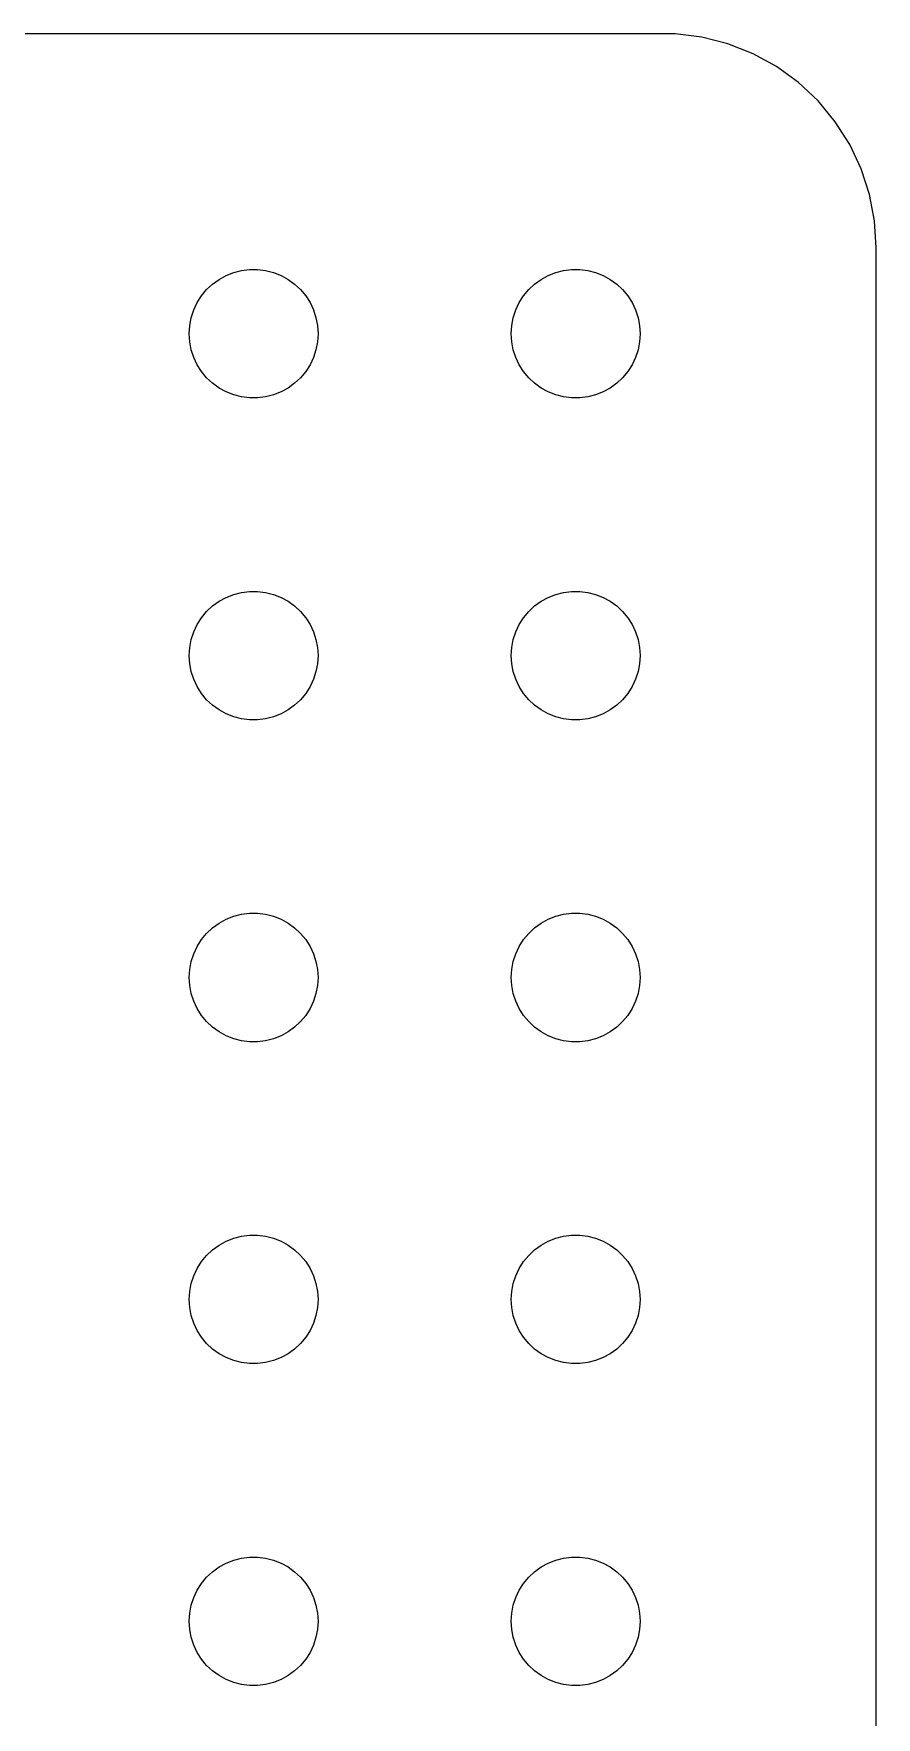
# Model space of a CAD drawing. Header units: metres. Extents: x -37 to 37, y 215 to 541.
# Drawn here: x 17.38 to 37, y 501.76 to 540.99 of the extents above; entities that cross this region are included whole.
import ezdxf

# ---------------------------------------------------------------- set-up
doc = ezdxf.new("R2010")
doc.units = ezdxf.units.M

msp = doc.modelspace()

# ---------------------------------------------------------------- linework, layer by layer
for p, q in [((32.3139, 540.99), (-32.3139, 540.99)), ((32.9369, 540.911), (32.3139, 540.99)), ((33.5451, 540.755), (32.9369, 540.911)), ((34.1289, 540.524), (33.5451, 540.755)), ((34.6791, 540.222), (34.1289, 540.524)), ((35.1871, 539.853), (34.6791, 540.222)), ((35.6448, 539.423), (35.1871, 539.853)), ((36.0451, 538.939), (35.6448, 539.423)), ((36.3815, 538.409), (36.0451, 538.939)), ((36.6489, 537.841), (36.3815, 538.409)), ((36.8429, 537.243), (36.6489, 537.841)), ((36.9606, 536.627), (36.8429, 537.243)), ((37, 536), (36.9606, 536.627)), ((37, 472), (37, 536)), ((22.0365, 535.427), (22.2189, 535.473)), ((22.2189, 535.473), (22.4058, 535.497)), ((22.4058, 535.497), (22.5942, 535.497)), ((22.5942, 535.497), (22.7811, 535.473)), ((22.7811, 535.473), (22.9635, 535.427)), ((29.5365, 535.427), (29.7189, 535.473)), ((29.7189, 535.473), (29.9058, 535.497)), ((29.9058, 535.497), (30.0942, 535.497)), ((30.0942, 535.497), (30.2811, 535.473)), ((30.2811, 535.473), (30.4635, 535.427)), ((21.4065, 535.027), (21.5439, 535.156)), ((21.5439, 535.156), (21.6963, 535.266)), ((21.6963, 535.266), (21.8613, 535.357)), ((21.8613, 535.357), (22.0365, 535.427)), ((22.9635, 535.427), (23.1387, 535.357)), ((23.1387, 535.357), (23.3037, 535.266)), ((23.3037, 535.266), (23.4561, 535.156)), ((23.4561, 535.156), (23.5934, 535.027)), ((28.9065, 535.027), (29.0439, 535.156)), ((29.0439, 535.156), (29.1963, 535.266)), ((29.1963, 535.266), (29.3613, 535.357)), ((29.3613, 535.357), (29.5365, 535.427)), ((30.4635, 535.427), (30.6387, 535.357)), ((30.6387, 535.357), (30.8037, 535.266)), ((30.8037, 535.266), (30.9561, 535.156)), ((30.9561, 535.156), (31.0934, 535.027)), ((21.1053, 534.552), (21.1855, 534.723)), ((21.1855, 534.723), (21.2865, 534.882)), ((21.2865, 534.882), (21.4065, 535.027)), ((23.5934, 535.027), (23.7135, 534.882)), ((23.7135, 534.882), (23.8145, 534.723)), ((23.8145, 534.723), (23.8947, 534.552)), ((28.6053, 534.552), (28.6855, 534.723)), ((28.6855, 534.723), (28.7865, 534.882)), ((28.7865, 534.882), (28.9065, 535.027)), ((31.0934, 535.027), (31.2135, 534.882)), ((31.2135, 534.882), (31.3145, 534.723)), ((31.3145, 534.723), (31.3947, 534.552)), ((21.0118, 534.188), (21.0471, 534.373)), ((21.0471, 534.373), (21.1053, 534.552)), ((23.8947, 534.552), (23.9529, 534.373)), ((23.9529, 534.373), (23.9882, 534.188)), ((28.5118, 534.188), (28.5471, 534.373)), ((28.5471, 534.373), (28.6053, 534.552)), ((31.3947, 534.552), (31.4529, 534.373)), ((31.4529, 534.373), (31.4882, 534.188)), ((21, 534), (21.0118, 534.188)), ((21.0118, 533.812), (21, 534)), ((23.9882, 534.188), (24, 534)), ((24, 534), (23.9882, 533.812)), ((28.5, 534), (28.5118, 534.188)), ((28.5118, 533.812), (28.5, 534)), ((31.4882, 534.188), (31.5, 534)), ((31.5, 534), (31.4882, 533.812)), ((21.0471, 533.627), (21.0118, 533.812)), ((21.1053, 533.448), (21.0471, 533.627)), ((23.9529, 533.627), (23.8947, 533.448)), ((23.9882, 533.812), (23.9529, 533.627)), ((28.5471, 533.627), (28.5118, 533.812)), ((28.6053, 533.448), (28.5471, 533.627)), ((31.4529, 533.627), (31.3947, 533.448)), ((31.4882, 533.812), (31.4529, 533.627)), ((21.1855, 533.277), (21.1053, 533.448)), ((21.2865, 533.118), (21.1855, 533.277)), ((21.4065, 532.973), (21.2865, 533.118)), ((23.7135, 533.118), (23.5934, 532.973)), ((23.8145, 533.277), (23.7135, 533.118)), ((23.8947, 533.448), (23.8145, 533.277)), ((28.6855, 533.277), (28.6053, 533.448)), ((28.7865, 533.118), (28.6855, 533.277)), ((28.9065, 532.973), (28.7865, 533.118)), ((31.2135, 533.118), (31.0934, 532.973)), ((31.3145, 533.277), (31.2135, 533.118)), ((31.3947, 533.448), (31.3145, 533.277)), ((21.5439, 532.844), (21.4065, 532.973)), ((21.6963, 532.734), (21.5439, 532.844)), ((21.8613, 532.643), (21.6963, 532.734)), ((23.3037, 532.734), (23.1387, 532.643)), ((23.4561, 532.844), (23.3037, 532.734)), ((23.5934, 532.973), (23.4561, 532.844)), ((29.0439, 532.844), (28.9065, 532.973)), ((29.1963, 532.734), (29.0439, 532.844)), ((29.3613, 532.643), (29.1963, 532.734)), ((30.8037, 532.734), (30.6387, 532.643)), ((30.9561, 532.844), (30.8037, 532.734)), ((31.0934, 532.973), (30.9561, 532.844)), ((22.0365, 532.573), (21.8613, 532.643)), ((22.2189, 532.527), (22.0365, 532.573)), ((22.4058, 532.503), (22.2189, 532.527)), ((22.5942, 532.503), (22.4058, 532.503)), ((22.7811, 532.527), (22.5942, 532.503)), ((22.9635, 532.573), (22.7811, 532.527)), ((23.1387, 532.643), (22.9635, 532.573)), ((29.5365, 532.573), (29.3613, 532.643)), ((29.7189, 532.527), (29.5365, 532.573)), ((29.9058, 532.503), (29.7189, 532.527)), ((30.0942, 532.503), (29.9058, 532.503)), ((30.2811, 532.527), (30.0942, 532.503)), ((30.4635, 532.573), (30.2811, 532.527)), ((30.6387, 532.643), (30.4635, 532.573)), ((22.2189, 527.973), (22.4058, 527.997)), ((22.4058, 527.997), (22.5942, 527.997)), ((22.5942, 527.997), (22.7811, 527.973)), ((29.7189, 527.973), (29.9058, 527.997)), ((29.9058, 527.997), (30.0942, 527.997)), ((30.0942, 527.997), (30.2811, 527.973)), ((21.4065, 527.527), (21.5439, 527.656)), ((21.5439, 527.656), (21.6963, 527.766)), ((21.6963, 527.766), (21.8613, 527.857)), ((21.8613, 527.857), (22.0365, 527.927)), ((22.0365, 527.927), (22.2189, 527.973)), ((22.7811, 527.973), (22.9635, 527.927)), ((22.9635, 527.927), (23.1387, 527.857)), ((23.1387, 527.857), (23.3037, 527.766)), ((23.3037, 527.766), (23.4561, 527.656)), ((23.4561, 527.656), (23.5934, 527.527)), ((28.9065, 527.527), (29.0439, 527.656)), ((29.0439, 527.656), (29.1963, 527.766)), ((29.1963, 527.766), (29.3613, 527.857)), ((29.3613, 527.857), (29.5365, 527.927)), ((29.5365, 527.927), (29.7189, 527.973)), ((30.2811, 527.973), (30.4635, 527.927)), ((30.4635, 527.927), (30.6387, 527.857)), ((30.6387, 527.857), (30.8037, 527.766)), ((30.8037, 527.766), (30.9561, 527.656)), ((30.9561, 527.656), (31.0934, 527.527)), ((21.1053, 527.052), (21.1855, 527.223)), ((21.1855, 527.223), (21.2865, 527.382)), ((21.2865, 527.382), (21.4065, 527.527)), ((23.5934, 527.527), (23.7135, 527.382)), ((23.7135, 527.382), (23.8145, 527.223)), ((23.8145, 527.223), (23.8947, 527.052)), ((28.6053, 527.052), (28.6855, 527.223)), ((28.6855, 527.223), (28.7865, 527.382)), ((28.7865, 527.382), (28.9065, 527.527)), ((31.0934, 527.527), (31.2135, 527.382)), ((31.2135, 527.382), (31.3145, 527.223)), ((31.3145, 527.223), (31.3947, 527.052)), ((21.0118, 526.688), (21.0471, 526.873)), ((21.0471, 526.873), (21.1053, 527.052)), ((23.8947, 527.052), (23.9529, 526.873)), ((23.9529, 526.873), (23.9882, 526.688)), ((28.5118, 526.688), (28.5471, 526.873)), ((28.5471, 526.873), (28.6053, 527.052)), ((31.3947, 527.052), (31.4529, 526.873)), ((31.4529, 526.873), (31.4882, 526.688)), ((21, 526.5), (21.0118, 526.688)), ((21.0118, 526.312), (21, 526.5)), ((23.9882, 526.688), (24, 526.5)), ((24, 526.5), (23.9882, 526.312)), ((28.5, 526.5), (28.5118, 526.688)), ((28.5118, 526.312), (28.5, 526.5)), ((31.4882, 526.688), (31.5, 526.5)), ((31.5, 526.5), (31.4882, 526.312)), ((21.0471, 526.127), (21.0118, 526.312)), ((21.1053, 525.948), (21.0471, 526.127)), ((23.9529, 526.127), (23.8947, 525.948)), ((23.9882, 526.312), (23.9529, 526.127)), ((28.5471, 526.127), (28.5118, 526.312)), ((28.6053, 525.948), (28.5471, 526.127)), ((31.4529, 526.127), (31.3947, 525.948)), ((31.4882, 526.312), (31.4529, 526.127)), ((21.1855, 525.777), (21.1053, 525.948)), ((21.2865, 525.618), (21.1855, 525.777)), ((23.8145, 525.777), (23.7135, 525.618)), ((23.8947, 525.948), (23.8145, 525.777)), ((28.6855, 525.777), (28.6053, 525.948)), ((28.7865, 525.618), (28.6855, 525.777)), ((31.3145, 525.777), (31.2135, 525.618)), ((31.3947, 525.948), (31.3145, 525.777)), ((21.4065, 525.473), (21.2865, 525.618)), ((21.5439, 525.344), (21.4065, 525.473)), ((21.6963, 525.234), (21.5439, 525.344)), ((23.4561, 525.344), (23.3037, 525.234)), ((23.5934, 525.473), (23.4561, 525.344)), ((23.7135, 525.618), (23.5934, 525.473)), ((28.9065, 525.473), (28.7865, 525.618)), ((29.0439, 525.344), (28.9065, 525.473)), ((29.1963, 525.234), (29.0439, 525.344)), ((30.9561, 525.344), (30.8037, 525.234)), ((31.0934, 525.473), (30.9561, 525.344)), ((31.2135, 525.618), (31.0934, 525.473)), ((21.8613, 525.143), (21.6963, 525.234)), ((22.0365, 525.073), (21.8613, 525.143)), ((22.2189, 525.027), (22.0365, 525.073)), ((22.4058, 525.003), (22.2189, 525.027)), ((22.5942, 525.003), (22.4058, 525.003)), ((22.7811, 525.027), (22.5942, 525.003)), ((22.9635, 525.073), (22.7811, 525.027)), ((23.1387, 525.143), (22.9635, 525.073)), ((23.3037, 525.234), (23.1387, 525.143)), ((29.3613, 525.143), (29.1963, 525.234)), ((29.5365, 525.073), (29.3613, 525.143)), ((29.7189, 525.027), (29.5365, 525.073)), ((29.9058, 525.003), (29.7189, 525.027)), ((30.0942, 525.003), (29.9058, 525.003)), ((30.2811, 525.027), (30.0942, 525.003)), ((30.4635, 525.073), (30.2811, 525.027)), ((30.6387, 525.143), (30.4635, 525.073)), ((30.8037, 525.234), (30.6387, 525.143)), ((21.4065, 520.027), (21.5439, 520.156)), ((21.5439, 520.156), (21.6963, 520.266)), ((21.6963, 520.266), (21.8613, 520.357)), ((21.8613, 520.357), (22.0365, 520.427)), ((22.0365, 520.427), (22.2189, 520.473)), ((22.2189, 520.473), (22.4058, 520.497)), ((22.4058, 520.497), (22.5942, 520.497)), ((22.5942, 520.497), (22.7811, 520.473)), ((22.7811, 520.473), (22.9635, 520.427)), ((22.9635, 520.427), (23.1387, 520.357)), ((23.1387, 520.357), (23.3037, 520.266)), ((23.3037, 520.266), (23.4561, 520.156)), ((23.4561, 520.156), (23.5934, 520.027)), ((28.9065, 520.027), (29.0439, 520.156)), ((29.0439, 520.156), (29.1963, 520.266)), ((29.1963, 520.266), (29.3613, 520.357)), ((29.3613, 520.357), (29.5365, 520.427)), ((29.5365, 520.427), (29.7189, 520.473)), ((29.7189, 520.473), (29.9058, 520.497)), ((29.9058, 520.497), (30.0942, 520.497)), ((30.0942, 520.497), (30.2811, 520.473)), ((30.2811, 520.473), (30.4635, 520.427)), ((30.4635, 520.427), (30.6387, 520.357)), ((30.6387, 520.357), (30.8037, 520.266)), ((30.8037, 520.266), (30.9561, 520.156)), ((30.9561, 520.156), (31.0934, 520.027)), ((21.1855, 519.723), (21.2865, 519.882)), ((21.2865, 519.882), (21.4065, 520.027)), ((23.5934, 520.027), (23.7135, 519.882)), ((23.7135, 519.882), (23.8145, 519.723)), ((28.6855, 519.723), (28.7865, 519.882)), ((28.7865, 519.882), (28.9065, 520.027)), ((31.0934, 520.027), (31.2135, 519.882)), ((31.2135, 519.882), (31.3145, 519.723)), ((21.0118, 519.188), (21.0471, 519.373)), ((21.0471, 519.373), (21.1053, 519.552)), ((21.1053, 519.552), (21.1855, 519.723)), ((23.8145, 519.723), (23.8947, 519.552)), ((23.8947, 519.552), (23.9529, 519.373)), ((23.9529, 519.373), (23.9882, 519.188)), ((28.5118, 519.188), (28.5471, 519.373)), ((28.5471, 519.373), (28.6053, 519.552)), ((28.6053, 519.552), (28.6855, 519.723)), ((31.3145, 519.723), (31.3947, 519.552)), ((31.3947, 519.552), (31.4529, 519.373)), ((31.4529, 519.373), (31.4882, 519.188)), ((21, 519), (21.0118, 519.188)), ((21.0118, 518.812), (21, 519)), ((23.9882, 519.188), (24, 519)), ((24, 519), (23.9882, 518.812)), ((28.5, 519), (28.5118, 519.188)), ((28.5118, 518.812), (28.5, 519)), ((31.4882, 519.188), (31.5, 519)), ((31.5, 519), (31.4882, 518.812)), ((21.0471, 518.627), (21.0118, 518.812)), ((21.1053, 518.448), (21.0471, 518.627)), ((23.9529, 518.627), (23.8947, 518.448)), ((23.9882, 518.812), (23.9529, 518.627)), ((28.5471, 518.627), (28.5118, 518.812)), ((28.6053, 518.448), (28.5471, 518.627)), ((31.4529, 518.627), (31.3947, 518.448)), ((31.4882, 518.812), (31.4529, 518.627)), ((21.1855, 518.277), (21.1053, 518.448)), ((21.2865, 518.118), (21.1855, 518.277)), ((23.8145, 518.277), (23.7135, 518.118)), ((23.8947, 518.448), (23.8145, 518.277)), ((28.6855, 518.277), (28.6053, 518.448)), ((28.7865, 518.118), (28.6855, 518.277)), ((31.3145, 518.277), (31.2135, 518.118)), ((31.3947, 518.448), (31.3145, 518.277)), ((21.4065, 517.973), (21.2865, 518.118)), ((21.5439, 517.844), (21.4065, 517.973)), ((21.6963, 517.734), (21.5439, 517.844)), ((23.4561, 517.844), (23.3037, 517.734)), ((23.5934, 517.973), (23.4561, 517.844)), ((23.7135, 518.118), (23.5934, 517.973)), ((28.9065, 517.973), (28.7865, 518.118)), ((29.0439, 517.844), (28.9065, 517.973)), ((29.1963, 517.734), (29.0439, 517.844)), ((30.9561, 517.844), (30.8037, 517.734)), ((31.0934, 517.973), (30.9561, 517.844)), ((31.2135, 518.118), (31.0934, 517.973)), ((21.8613, 517.643), (21.6963, 517.734)), ((22.0365, 517.573), (21.8613, 517.643)), ((22.2189, 517.527), (22.0365, 517.573)), ((22.4058, 517.503), (22.2189, 517.527)), ((22.5942, 517.503), (22.4058, 517.503)), ((22.7811, 517.527), (22.5942, 517.503)), ((22.9635, 517.573), (22.7811, 517.527)), ((23.1387, 517.643), (22.9635, 517.573)), ((23.3037, 517.734), (23.1387, 517.643)), ((29.3613, 517.643), (29.1963, 517.734)), ((29.5365, 517.573), (29.3613, 517.643)), ((29.7189, 517.527), (29.5365, 517.573)), ((29.9058, 517.503), (29.7189, 517.527)), ((30.0942, 517.503), (29.9058, 517.503)), ((30.2811, 517.527), (30.0942, 517.503)), ((30.4635, 517.573), (30.2811, 517.527)), ((30.6387, 517.643), (30.4635, 517.573)), ((30.8037, 517.734), (30.6387, 517.643)), ((21.5439, 512.656), (21.6963, 512.766)), ((21.6963, 512.766), (21.8613, 512.857)), ((21.8613, 512.857), (22.0365, 512.927)), ((22.0365, 512.927), (22.2189, 512.973)), ((22.2189, 512.973), (22.4058, 512.997)), ((22.4058, 512.997), (22.5942, 512.997)), ((22.5942, 512.997), (22.7811, 512.973)), ((22.7811, 512.973), (22.9635, 512.927)), ((22.9635, 512.927), (23.1387, 512.857)), ((23.1387, 512.857), (23.3037, 512.766)), ((23.3037, 512.766), (23.4561, 512.656)), ((29.0439, 512.656), (29.1963, 512.766)), ((29.1963, 512.766), (29.3613, 512.857)), ((29.3613, 512.857), (29.5365, 512.927)), ((29.5365, 512.927), (29.7189, 512.973)), ((29.7189, 512.973), (29.9058, 512.997)), ((29.9058, 512.997), (30.0942, 512.997)), ((30.0942, 512.997), (30.2811, 512.973)), ((30.2811, 512.973), (30.4635, 512.927)), ((30.4635, 512.927), (30.6387, 512.857)), ((30.6387, 512.857), (30.8037, 512.766)), ((30.8037, 512.766), (30.9561, 512.656)), ((21.1855, 512.223), (21.2865, 512.382)), ((21.2865, 512.382), (21.4065, 512.527)), ((21.4065, 512.527), (21.5439, 512.656)), ((23.4561, 512.656), (23.5934, 512.527)), ((23.5934, 512.527), (23.7135, 512.382)), ((23.7135, 512.382), (23.8145, 512.223)), ((28.6855, 512.223), (28.7865, 512.382)), ((28.7865, 512.382), (28.9065, 512.527)), ((28.9065, 512.527), (29.0439, 512.656)), ((30.9561, 512.656), (31.0934, 512.527)), ((31.0934, 512.527), (31.2135, 512.382)), ((31.2135, 512.382), (31.3145, 512.223)), ((21.0471, 511.873), (21.1053, 512.052)), ((21.1053, 512.052), (21.1855, 512.223)), ((23.8145, 512.223), (23.8947, 512.052)), ((23.8947, 512.052), (23.9529, 511.873)), ((28.5471, 511.873), (28.6053, 512.052)), ((28.6053, 512.052), (28.6855, 512.223)), ((31.3145, 512.223), (31.3947, 512.052)), ((31.3947, 512.052), (31.4529, 511.873)), ((21, 511.5), (21.0118, 511.688)), ((21.0118, 511.688), (21.0471, 511.873)), ((23.9529, 511.873), (23.9882, 511.688)), ((23.9882, 511.688), (24, 511.5)), ((28.5, 511.5), (28.5118, 511.688)), ((28.5118, 511.688), (28.5471, 511.873)), ((31.4529, 511.873), (31.4882, 511.688)), ((31.4882, 511.688), (31.5, 511.5)), ((21.0118, 511.312), (21, 511.5)), ((21.0471, 511.127), (21.0118, 511.312)), ((21.1053, 510.948), (21.0471, 511.127)), ((23.9529, 511.127), (23.8947, 510.948)), ((23.9882, 511.312), (23.9529, 511.127)), ((24, 511.5), (23.9882, 511.312)), ((28.5118, 511.312), (28.5, 511.5)), ((28.5471, 511.127), (28.5118, 511.312)), ((28.6053, 510.948), (28.5471, 511.127)), ((31.4529, 511.127), (31.3947, 510.948)), ((31.4882, 511.312), (31.4529, 511.127)), ((31.5, 511.5), (31.4882, 511.312)), ((21.1855, 510.777), (21.1053, 510.948)), ((21.2865, 510.618), (21.1855, 510.777)), ((23.8145, 510.777), (23.7135, 510.618)), ((23.8947, 510.948), (23.8145, 510.777)), ((28.6855, 510.777), (28.6053, 510.948)), ((28.7865, 510.618), (28.6855, 510.777)), ((31.3145, 510.777), (31.2135, 510.618)), ((31.3947, 510.948), (31.3145, 510.777)), ((21.4065, 510.473), (21.2865, 510.618)), ((21.5439, 510.344), (21.4065, 510.473)), ((21.6963, 510.234), (21.5439, 510.344)), ((23.4561, 510.344), (23.3037, 510.234)), ((23.5934, 510.473), (23.4561, 510.344)), ((23.7135, 510.618), (23.5934, 510.473)), ((28.9065, 510.473), (28.7865, 510.618)), ((29.0439, 510.344), (28.9065, 510.473)), ((29.1963, 510.234), (29.0439, 510.344)), ((30.9561, 510.344), (30.8037, 510.234)), ((31.0934, 510.473), (30.9561, 510.344)), ((31.2135, 510.618), (31.0934, 510.473)), ((21.8613, 510.143), (21.6963, 510.234)), ((22.0365, 510.073), (21.8613, 510.143)), ((22.2189, 510.027), (22.0365, 510.073)), ((22.4058, 510.003), (22.2189, 510.027)), ((22.5942, 510.003), (22.4058, 510.003)), ((22.7811, 510.027), (22.5942, 510.003)), ((22.9635, 510.073), (22.7811, 510.027)), ((23.1387, 510.143), (22.9635, 510.073)), ((23.3037, 510.234), (23.1387, 510.143)), ((29.3613, 510.143), (29.1963, 510.234)), ((29.5365, 510.073), (29.3613, 510.143)), ((29.7189, 510.027), (29.5365, 510.073)), ((29.9058, 510.003), (29.7189, 510.027)), ((30.0942, 510.003), (29.9058, 510.003)), ((30.2811, 510.027), (30.0942, 510.003)), ((30.4635, 510.073), (30.2811, 510.027)), ((30.6387, 510.143), (30.4635, 510.073)), ((30.8037, 510.234), (30.6387, 510.143)), ((21.5439, 505.156), (21.6963, 505.266)), ((21.6963, 505.266), (21.8613, 505.357)), ((21.8613, 505.357), (22.0365, 505.427)), ((22.0365, 505.427), (22.2189, 505.473)), ((22.2189, 505.473), (22.4058, 505.497)), ((22.4058, 505.497), (22.5942, 505.497)), ((22.5942, 505.497), (22.7811, 505.473)), ((22.7811, 505.473), (22.9635, 505.427)), ((22.9635, 505.427), (23.1387, 505.357)), ((23.1387, 505.357), (23.3037, 505.266)), ((23.3037, 505.266), (23.4561, 505.156)), ((29.0439, 505.156), (29.1963, 505.266)), ((29.1963, 505.266), (29.3613, 505.357)), ((29.3613, 505.357), (29.5365, 505.427)), ((29.5365, 505.427), (29.7189, 505.473)), ((29.7189, 505.473), (29.9058, 505.497)), ((29.9058, 505.497), (30.0942, 505.497)), ((30.0942, 505.497), (30.2811, 505.473)), ((30.2811, 505.473), (30.4635, 505.427)), ((30.4635, 505.427), (30.6387, 505.357)), ((30.6387, 505.357), (30.8037, 505.266)), ((30.8037, 505.266), (30.9561, 505.156)), ((21.1855, 504.723), (21.2865, 504.882)), ((21.2865, 504.882), (21.4065, 505.027)), ((21.4065, 505.027), (21.5439, 505.156)), ((23.4561, 505.156), (23.5934, 505.027)), ((23.5934, 505.027), (23.7135, 504.882)), ((23.7135, 504.882), (23.8145, 504.723)), ((28.6855, 504.723), (28.7865, 504.882)), ((28.7865, 504.882), (28.9065, 505.027)), ((28.9065, 505.027), (29.0439, 505.156)), ((30.9561, 505.156), (31.0934, 505.027)), ((31.0934, 505.027), (31.2135, 504.882)), ((31.2135, 504.882), (31.3145, 504.723)), ((21.0471, 504.373), (21.1053, 504.552)), ((21.1053, 504.552), (21.1855, 504.723)), ((23.8145, 504.723), (23.8947, 504.552)), ((23.8947, 504.552), (23.9529, 504.373)), ((28.5471, 504.373), (28.6053, 504.552)), ((28.6053, 504.552), (28.6855, 504.723)), ((31.3145, 504.723), (31.3947, 504.552)), ((31.3947, 504.552), (31.4529, 504.373)), ((21, 504), (21.0118, 504.188)), ((21.0118, 504.188), (21.0471, 504.373)), ((23.9529, 504.373), (23.9882, 504.188)), ((23.9882, 504.188), (24, 504)), ((28.5, 504), (28.5118, 504.188)), ((28.5118, 504.188), (28.5471, 504.373)), ((31.4529, 504.373), (31.4882, 504.188)), ((31.4882, 504.188), (31.5, 504)), ((21.0118, 503.812), (21, 504)), ((21.0471, 503.627), (21.0118, 503.812)), ((23.9882, 503.812), (23.9529, 503.627)), ((24, 504), (23.9882, 503.812)), ((28.5118, 503.812), (28.5, 504)), ((28.5471, 503.627), (28.5118, 503.812)), ((31.4882, 503.812), (31.4529, 503.627)), ((31.5, 504), (31.4882, 503.812)), ((21.1053, 503.448), (21.0471, 503.627)), ((21.1855, 503.277), (21.1053, 503.448)), ((23.8947, 503.448), (23.8145, 503.277)), ((23.9529, 503.627), (23.8947, 503.448)), ((28.6053, 503.448), (28.5471, 503.627)), ((28.6855, 503.277), (28.6053, 503.448)), ((31.3947, 503.448), (31.3145, 503.277)), ((31.4529, 503.627), (31.3947, 503.448)), ((21.2865, 503.118), (21.1855, 503.277)), ((21.4065, 502.973), (21.2865, 503.118)), ((21.5439, 502.844), (21.4065, 502.973)), ((23.5934, 502.973), (23.4561, 502.844)), ((23.7135, 503.118), (23.5934, 502.973)), ((23.8145, 503.277), (23.7135, 503.118)), ((28.7865, 503.118), (28.6855, 503.277)), ((28.9065, 502.973), (28.7865, 503.118)), ((29.0439, 502.844), (28.9065, 502.973)), ((31.0934, 502.973), (30.9561, 502.844)), ((31.2135, 503.118), (31.0934, 502.973)), ((31.3145, 503.277), (31.2135, 503.118)), ((21.6963, 502.734), (21.5439, 502.844)), ((21.8613, 502.643), (21.6963, 502.734)), ((22.0365, 502.573), (21.8613, 502.643)), ((22.2189, 502.527), (22.0365, 502.573)), ((22.4058, 502.503), (22.2189, 502.527)), ((22.5942, 502.503), (22.4058, 502.503)), ((22.7811, 502.527), (22.5942, 502.503)), ((22.9635, 502.573), (22.7811, 502.527)), ((23.1387, 502.643), (22.9635, 502.573)), ((23.3037, 502.734), (23.1387, 502.643)), ((23.4561, 502.844), (23.3037, 502.734)), ((29.1963, 502.734), (29.0439, 502.844)), ((29.3613, 502.643), (29.1963, 502.734)), ((29.5365, 502.573), (29.3613, 502.643)), ((29.7189, 502.527), (29.5365, 502.573)), ((29.9058, 502.503), (29.7189, 502.527)), ((30.0942, 502.503), (29.9058, 502.503)), ((30.2811, 502.527), (30.0942, 502.503)), ((30.4635, 502.573), (30.2811, 502.527)), ((30.6387, 502.643), (30.4635, 502.573)), ((30.8037, 502.734), (30.6387, 502.643)), ((30.9561, 502.844), (30.8037, 502.734))]:
    msp.add_line(p, q)

doc.saveas('drawing.dxf')
